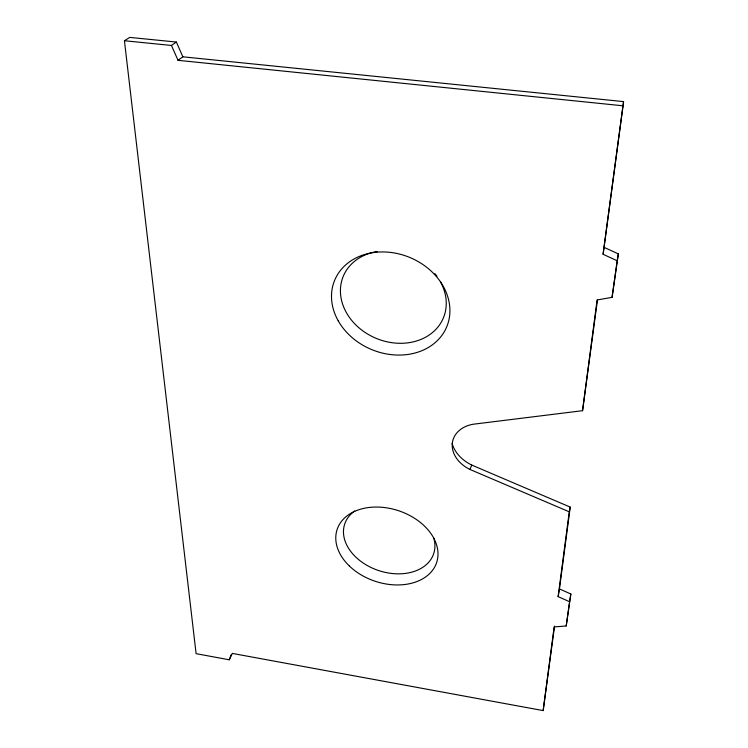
<?xml version="1.0" encoding="UTF-8"?>
<svg xmlns="http://www.w3.org/2000/svg" width="748" height="748" viewBox="0 0 748 748"><rect width="100%" height="100%" fill="white"/><g stroke="black" fill="none" stroke-linecap="round" stroke-linejoin="round"><path stroke-width="1.12" d="M566.208 625.973L569.593 601.729L558.13 596.633L569.265 511.828L469.94 469.445A31.837 24.385 14.8 0 1 452.25 444.06A31.837 24.385 14.8 0 1 472.942 424.266L582.552 410.689L597.1 299.967L612.07 297.339L617.175 260.762L603.094 254.283L623.57 101.606L182.858 56.811L176.369 42.047L129.731 37.4L124.43 40.738L196.107 653.668L229.271 659.801L232.329 653.415L543.16 710.6L554.146 626.936L566.208 625.973L570.846 593.996L559.457 588.928L570.219 507.097L471.745 465.06A36.886 28.396 14.6 0 1 452.101 443.368M603.094 254.283L623.57 101.606M554.567 626.104L543.16 710.6M597.474 299.92L582.552 410.689M604.375 247.476L618.344 253.909L612.07 297.339M569.593 601.729L570.846 593.996M617.175 260.762L618.344 253.909M558.13 596.633L559.457 588.928M569.265 511.828L570.219 507.097M229.271 659.801L231.104 654.827M469.94 469.445L471.745 465.06M124.43 40.738L171.451 45.45L178.033 60.317L182.858 56.811M171.451 45.45L176.369 42.047M178.033 60.317L622.607 105.758M440.563 282.015A54.211 44.721 22.6 0 1 414.626 341.537A54.211 44.721 22.6 0 1 343.8 307.297A54.211 44.721 22.6 0 1 377.431 251.487M434.869 273.609A54.211 44.721 22.6 0 1 436.972 276.339M433.728 537.98A46.89 33.408 18.4 0 1 378.105 570.378A46.89 33.408 18.4 0 1 354.795 510.949M338.218 320.808A60.682 49.845 22.5 0 0 440.694 336.927A60.682 49.845 22.5 0 0 393.186 252.777A60.682 49.845 22.5 0 0 338.218 320.808M349.419 566.058A52.435 37.166 18.4 0 0 435.729 564.899A52.435 37.166 18.4 0 0 375.496 507.05A52.435 37.166 18.4 0 0 349.419 566.058"/></g></svg>
